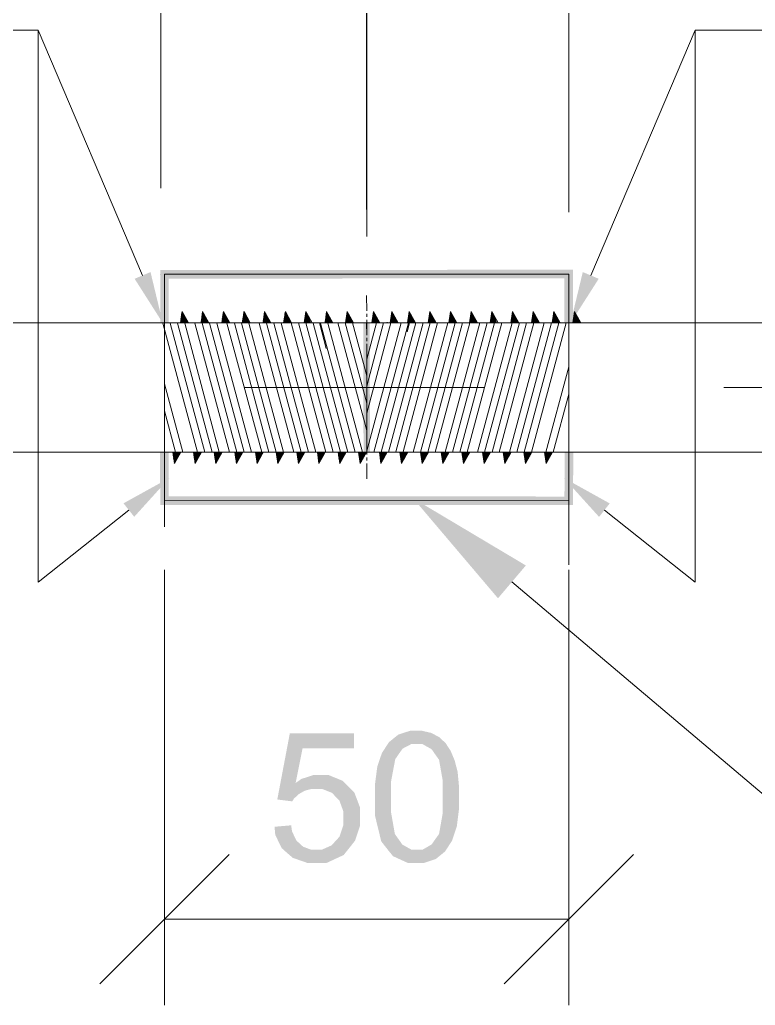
# Model space of a CAD drawing. Header units: millimetres. Extents: x 2 to 579, y 1 to 405.
# Drawn here: x 251 to 258.67, y 76.5 to 86.79 of the extents above; entities that cross this region are included whole.
import ezdxf

# ---------------------------------------------------------------- set-up
doc = ezdxf.new("R2010")
doc.units = ezdxf.units.MM
doc.linetypes.add('XKITLINE00', pattern=[0])
doc.layers.add('LinkedObject', color=7, linetype='Continuous', lineweight=0)

# ---------------------------------------------------------------- blocks, each defined once
blk = doc.blocks.new('*A4')
at = {"layer": 'LinkedObject'}
for color, points in [(6, [(252.194, 84.088), (252.36, 84.158), (252.488, 83.626)]), (4, [(256.77, 84.182), (252.551, 84.09), (252.461, 84.18)]), (4, [(252.461, 84.18), (252.551, 83.628), (252.461, 83.628)]), (4, [(252.551, 84.09), (252.551, 83.628), (252.461, 84.18)]), (4, [(256.68, 84.092), (252.551, 84.09), (256.77, 84.182)]), (4, [(256.77, 83.628), (256.68, 84.092), (256.77, 84.182)]), (6, [(256.871, 84.158), (257.037, 84.088), (256.743, 83.626)]), (4, [(256.68, 83.628), (256.68, 84.092), (256.77, 83.628)]), (4, [(254.58, 83.628), (254.65, 82.278), (254.583, 82.278)]), (4, [(254.647, 83.628), (254.65, 82.278), (254.58, 83.628)]), (4, [(252.46, 82.278), (252.551, 81.816), (252.461, 81.726)]), (4, [(252.55, 82.278), (252.551, 81.816), (252.46, 82.278)]), (4, [(256.68, 81.814), (256.681, 82.278), (256.77, 81.724)]), (4, [(256.77, 81.724), (256.681, 82.278), (256.771, 82.278)]), (6, [(252.19, 81.602), (252.078, 81.743), (252.557, 82.008)]), (6, [(257.152, 81.742), (257.041, 81.601), (256.673, 82.008)]), (4, [(252.551, 81.816), (256.68, 81.814), (252.461, 81.726)]), (4, [(252.461, 81.726), (256.68, 81.814), (256.77, 81.724)]), (1, [(256.277, 81.094), (255.986, 80.751), (255.101, 81.795)]), (7, [(255.067, 79.367), (255.082, 79.229), (254.945, 79.327)]), (7, [(255.141, 79.367), (255.082, 79.229), (255.067, 79.367)]), (7, [(255.082, 79.229), (255.141, 79.367), (255.139, 79.229)]), (7, [(255.141, 79.367), (255.197, 79.229), (255.139, 79.229)]), (7, [(255.29, 79.345), (255.141, 79.367), (255.195, 79.367)]), (7, [(255.331, 79.323), (255.141, 79.367), (255.29, 79.345)]), (7, [(255.294, 79.174), (255.141, 79.367), (255.331, 79.323)]), (7, [(255.197, 79.229), (255.141, 79.367), (255.294, 79.174)]), (7, [(253.947, 79.184), (253.683, 78.65), (253.814, 79.342)]), (7, [(254.484, 79.184), (253.814, 79.342), (254.484, 79.342)]), (7, [(253.947, 79.184), (253.814, 79.342), (254.484, 79.184)]), (7, [(254.991, 79.181), (254.848, 79.248), (254.897, 79.288)]), (7, [(254.945, 79.327), (255.082, 79.229), (254.897, 79.288)]), (7, [(254.897, 79.288), (255.082, 79.229), (254.991, 79.181)]), (7, [(255.331, 79.323), (255.332, 79.119), (255.294, 79.174)]), (7, [(255.372, 79.301), (255.332, 79.119), (255.331, 79.323)]), (7, [(255.44, 79.238), (255.332, 79.119), (255.372, 79.301)]), (7, [(253.874, 78.822), (253.683, 78.65), (253.947, 79.184)]), (7, [(254.848, 79.248), (254.956, 79.132), (254.775, 79.136)]), (7, [(254.956, 79.132), (254.848, 79.248), (254.991, 79.181)]), (7, [(255.466, 79.197), (255.332, 79.119), (255.44, 79.238)]), (7, [(255.466, 79.197), (255.371, 79.065), (255.332, 79.119)]), (7, [(255.493, 79.156), (255.371, 79.065), (255.466, 79.197)]), (7, [(255.535, 79.055), (255.371, 79.065), (255.493, 79.156)]), (7, [(254.914, 79.071), (254.701, 78.797), (254.75, 79.063)]), (7, [(254.871, 78.843), (254.701, 78.797), (254.914, 79.071)]), (7, [(254.75, 79.063), (254.701, 78.797), (254.726, 78.99)]), (7, [(254.775, 79.136), (254.956, 79.132), (254.75, 79.063)]), (7, [(254.75, 79.063), (254.956, 79.132), (254.914, 79.071)]), (7, [(255.55, 78.996), (255.41, 78.843), (255.371, 79.065)]), (7, [(255.55, 78.996), (255.371, 79.065), (255.535, 79.055)]), (7, [(255.565, 78.937), (255.41, 78.843), (255.55, 78.996)]), (7, [(254.062, 78.906), (253.874, 78.822), (253.934, 78.864)]), (7, [(254.044, 78.761), (253.874, 78.822), (254.062, 78.906)]), (7, [(254.044, 78.761), (254.062, 78.906), (254.084, 78.761)]), (7, [(254.084, 78.761), (254.062, 78.906), (254.149, 78.761)]), (7, [(254.128, 78.906), (254.149, 78.761), (254.062, 78.906)]), (7, [(254.365, 78.845), (254.128, 78.906), (254.216, 78.906)]), (7, [(254.253, 78.719), (254.128, 78.906), (254.365, 78.845)]), (7, [(254.149, 78.761), (254.128, 78.906), (254.253, 78.719)]), (7, [(255.58, 78.777), (255.41, 78.843), (255.565, 78.937)]), (7, [(253.683, 78.65), (253.874, 78.822), (253.971, 78.742)]), (7, [(253.939, 78.724), (253.683, 78.65), (253.971, 78.742)]), (7, [(253.971, 78.742), (253.874, 78.822), (254.044, 78.761)]), (7, [(254.253, 78.719), (254.365, 78.845), (254.293, 78.678)]), (7, [(254.293, 78.678), (254.365, 78.845), (254.332, 78.637)]), (7, [(254.426, 78.784), (254.332, 78.637), (254.365, 78.845)]), (7, [(254.332, 78.637), (254.426, 78.784), (254.372, 78.526)]), (7, [(254.372, 78.526), (254.426, 78.784), (254.547, 78.565)]), (7, [(254.547, 78.565), (254.426, 78.784), (254.487, 78.723)]), (7, [(254.701, 78.677), (254.871, 78.843), (254.871, 78.677)]), (7, [(254.701, 78.797), (254.871, 78.843), (254.701, 78.677)]), (7, [(255.58, 78.777), (255.41, 78.677), (255.41, 78.843)]), (7, [(255.58, 78.677), (255.41, 78.677), (255.58, 78.777)]), (7, [(253.907, 78.706), (253.683, 78.65), (253.939, 78.724)]), (7, [(253.857, 78.659), (253.683, 78.65), (253.907, 78.706)]), (7, [(253.683, 78.65), (253.857, 78.659), (253.839, 78.63)]), (7, [(254.871, 78.677), (254.701, 78.487), (254.701, 78.677)]), (7, [(254.871, 78.51), (254.701, 78.487), (254.871, 78.677)]), (7, [(255.58, 78.677), (255.41, 78.511), (255.41, 78.677)]), (7, [(255.58, 78.558), (255.41, 78.511), (255.58, 78.677)]), (7, [(254.372, 78.526), (254.547, 78.565), (254.372, 78.455)]), (7, [(254.372, 78.455), (254.547, 78.565), (254.372, 78.38)]), (7, [(254.547, 78.469), (254.372, 78.38), (254.547, 78.565)]), (7, [(255.371, 78.29), (255.58, 78.558), (255.531, 78.293)]), (7, [(255.41, 78.511), (255.58, 78.558), (255.371, 78.29)]), (7, [(255.531, 78.293), (255.58, 78.558), (255.556, 78.366)]), (7, [(254.331, 78.26), (254.547, 78.469), (254.441, 78.152)]), (7, [(254.372, 78.38), (254.547, 78.469), (254.331, 78.26)]), (7, [(254.441, 78.152), (254.547, 78.469), (254.494, 78.219)]), (7, [(254.494, 78.219), (254.547, 78.469), (254.547, 78.377)]), (7, [(254.871, 78.51), (254.834, 78.128), (254.701, 78.487)]), (7, [(254.701, 78.487), (254.834, 78.128), (254.768, 78.212)]), (7, [(254.91, 78.289), (254.834, 78.128), (254.871, 78.51)]), (7, [(253.837, 78.316), (253.654, 78.365), (253.828, 78.38)]), (7, [(253.654, 78.365), (253.786, 78.091), (253.662, 78.28)]), (7, [(253.837, 78.316), (253.786, 78.091), (253.654, 78.365)]), (7, [(253.662, 78.28), (253.786, 78.091), (253.728, 78.143)]), (7, [(253.882, 78.221), (253.786, 78.091), (253.837, 78.316)]), (7, [(254.331, 78.26), (254.441, 78.152), (254.29, 78.215)]), (7, [(254.834, 78.128), (254.91, 78.289), (254.949, 78.234)]), (7, [(254.988, 78.179), (254.834, 78.128), (254.949, 78.234)]), (7, [(255.332, 78.235), (255.434, 78.107), (255.293, 78.18)]), (7, [(255.531, 78.293), (255.332, 78.235), (255.371, 78.29)]), (7, [(255.507, 78.22), (255.332, 78.235), (255.531, 78.293)]), (7, [(255.434, 78.107), (255.332, 78.235), (255.507, 78.22)]), (7, [(253.786, 78.091), (253.882, 78.221), (253.845, 78.04)]), (7, [(253.917, 78.189), (253.845, 78.04), (253.882, 78.221)]), (7, [(253.952, 78.157), (253.845, 78.04), (253.917, 78.189)]), (7, [(253.952, 78.157), (254.087, 77.988), (253.845, 78.04)]), (7, [(254.037, 78.125), (254.087, 77.988), (253.952, 78.157)]), (7, [(254.087, 78.125), (254.087, 77.988), (254.037, 78.125)]), (7, [(254.087, 77.988), (254.441, 78.152), (254.199, 77.988)]), (7, [(254.147, 78.125), (254.441, 78.152), (254.087, 77.988)]), (7, [(254.147, 78.125), (254.087, 77.988), (254.087, 78.125)]), (7, [(254.248, 78.17), (254.441, 78.152), (254.147, 78.125)]), (7, [(254.199, 77.988), (254.441, 78.152), (254.376, 78.07)]), (7, [(254.29, 78.215), (254.441, 78.152), (254.248, 78.17)]), (7, [(254.988, 78.179), (255.141, 77.988), (254.834, 78.128)]), (7, [(254.834, 78.128), (255.141, 77.988), (254.89, 78.058)]), (7, [(255.084, 78.125), (255.141, 77.988), (254.988, 78.179)]), (7, [(255.141, 77.988), (255.084, 78.125), (255.141, 78.125)]), (7, [(255.141, 77.988), (255.198, 78.125), (255.215, 77.988)]), (7, [(255.198, 78.125), (255.141, 77.988), (255.141, 78.125)]), (7, [(255.386, 78.068), (255.198, 78.125), (255.293, 78.18)]), (7, [(255.337, 78.028), (255.198, 78.125), (255.386, 78.068)]), (7, [(255.215, 77.988), (255.198, 78.125), (255.337, 78.028)]), (7, [(255.293, 78.18), (255.434, 78.107), (255.386, 78.068)]), (7, [(253.845, 78.04), (254.087, 77.988), (253.995, 77.988)]), (7, [(254.89, 78.058), (255.141, 77.988), (255.043, 77.988)])]:
    blk.add_hatch(color=color, dxfattribs=at).paths.add_polyline_path(points, flags=17)
at = {"layer": 'LinkedObject', "color": 6, "linetype": 'XKITLINE00', "lineweight": 0}
for p, q in [((252.466, 85.035), (252.466, 93.715)), ((254.615, 84.812), (254.615, 93.715)), ((254.616, 84.528), (254.616, 93.715)), ((256.725, 84.782), (256.725, 93.715)), ((251.187, 86.686), (246.192, 86.686)), ((252.277, 84.123), (251.187, 86.686)), ((251.187, 80.921), (251.187, 86.686)), ((256.954, 84.123), (258.044, 86.686)), ((258.043, 80.921), (258.044, 86.686)), ((258.044, 86.686), (263.039, 86.686)), ((253.343, 82.953), (255.843, 82.953)), ((258.343, 82.953), (271.516, 82.953)), ((252.134, 81.672), (251.187, 80.921)), ((257.097, 81.672), (258.043, 80.921)), ((252.507, 81.048), (252.507, 76.501)), ((256.726, 81.05), (256.726, 76.501)), ((253.182, 78.076), (251.832, 76.726)), ((256.051, 76.726), (257.401, 78.076)), ((252.507, 77.401), (256.726, 77.401))]:
    blk.add_line(p, q, dxfattribs=at)
at = {"layer": 'LinkedObject', "color": 7, "linetype": 'XKITLINE00', "lineweight": 0}
for p, q in [((252.466, 84.135), (252.466, 84.135)), ((254.615, 83.912), (254.615, 83.912)), ((256.725, 83.882), (256.725, 83.882)), ((240.05, 83.628), (269.184, 83.628)), ((254.616, 83.628), (254.616, 83.628)), ((269.184, 82.278), (240.05, 82.278)), ((252.507, 81.948), (252.507, 81.948)), ((256.726, 81.95), (256.726, 81.95)), ((256.726, 77.401), (256.726, 77.401))]:
    blk.add_line(p, q, dxfattribs=at)
at = {"layer": 'LinkedObject', "color": 4, "linetype": 'XKITLINE00', "lineweight": 0}
for p, q in [((252.506, 84.135), (256.725, 84.137)), ((252.506, 83.628), (252.506, 84.135)), ((256.726, 83.628), (256.725, 84.137)), ((256.725, 84.137), (256.725, 81.1)), ((252.506, 83.988), (252.506, 81.499)), ((254.616, 83.25), (254.616, 82.278)), ((252.506, 82.278), (252.506, 81.771)), ((256.726, 82.279), (256.725, 81.769)), ((252.506, 81.771), (256.725, 81.769))]:
    blk.add_line(p, q, dxfattribs=at)
at = {"layer": 'LinkedObject', "color": 9, "linetype": 'XKITLINE00', "lineweight": 0}
for p, q in [((254.616, 83.752), (254.615, 83.912)), ((254.616, 83.69), (254.616, 83.721)), ((254.616, 83.5), (254.615, 83.628)), ((254.616, 83.502), (254.616, 83.659)), ((254.616, 83.44), (254.616, 83.471)), ((254.616, 83.438), (254.616, 83.469)), ((254.616, 83.252), (254.616, 83.409)), ((254.616, 83.25), (254.616, 83.406)), ((254.616, 83.19), (254.616, 83.221)), ((254.616, 83.188), (254.616, 83.219)), ((254.616, 83.002), (254.616, 83.159)), ((254.616, 83), (254.616, 83.156)), ((254.616, 82.94), (254.616, 82.971)), ((254.616, 82.938), (254.616, 82.969)), ((254.616, 82.752), (254.616, 82.909)), ((254.616, 82.75), (254.616, 82.906)), ((254.616, 82.69), (254.616, 82.721)), ((254.616, 82.688), (254.616, 82.719)), ((254.616, 82.502), (254.616, 82.659)), ((254.616, 82.5), (254.616, 82.656)), ((254.616, 82.44), (254.616, 82.471)), ((254.616, 82.438), (254.616, 82.469)), ((254.616, 82.252), (254.616, 82.409)), ((254.616, 82.278), (254.616, 82.406)), ((254.616, 82.19), (254.616, 82.221)), ((254.616, 81.999), (254.616, 82.159))]:
    blk.add_line(p, q, dxfattribs=at)
at = {"layer": 'LinkedObject', "color": 1, "linetype": 'XKITLINE00', "lineweight": 0}
for p, q in [((252.689, 83.746), (252.672, 83.628)), ((252.681, 83.693), (252.699, 83.628)), ((252.682, 83.701), (252.702, 83.628)), ((252.684, 83.715), (252.708, 83.628)), ((252.685, 83.722), (252.711, 83.628)), ((252.688, 83.737), (252.717, 83.628)), ((252.755, 83.628), (252.689, 83.746)), ((252.689, 83.744), (252.72, 83.628)), ((252.699, 83.728), (252.726, 83.628)), ((252.705, 83.717), (252.729, 83.628)), ((252.716, 83.697), (252.735, 83.628)), ((252.722, 83.686), (252.738, 83.628)), ((252.904, 83.746), (252.887, 83.628)), ((252.897, 83.694), (252.914, 83.628)), ((252.898, 83.701), (252.917, 83.628)), ((252.9, 83.715), (252.923, 83.628)), ((252.901, 83.723), (252.926, 83.628)), ((252.903, 83.737), (252.932, 83.628)), ((252.97, 83.628), (252.904, 83.746)), ((252.904, 83.744), (252.935, 83.628)), ((252.915, 83.727), (252.941, 83.628)), ((252.921, 83.717), (252.944, 83.628)), ((252.932, 83.696), (252.95, 83.628)), ((252.938, 83.686), (252.953, 83.628)), ((253.12, 83.746), (253.103, 83.628)), ((253.112, 83.694), (253.13, 83.628)), ((253.113, 83.701), (253.133, 83.628)), ((253.116, 83.716), (253.139, 83.628)), ((253.117, 83.723), (253.142, 83.628)), ((253.119, 83.737), (253.148, 83.628)), ((253.186, 83.628), (253.12, 83.746)), ((253.12, 83.745), (253.151, 83.628)), ((253.131, 83.727), (253.157, 83.628)), ((253.136, 83.717), (253.16, 83.628)), ((253.148, 83.696), (253.166, 83.628)), ((253.154, 83.685), (253.169, 83.628)), ((253.336, 83.746), (253.318, 83.628)), ((253.328, 83.694), (253.346, 83.628)), ((253.329, 83.702), (253.349, 83.628)), ((253.331, 83.716), (253.355, 83.628)), ((253.332, 83.723), (253.358, 83.628)), ((253.334, 83.738), (253.364, 83.628)), ((253.335, 83.745), (253.367, 83.628)), ((253.401, 83.628), (253.336, 83.746)), ((253.346, 83.726), (253.373, 83.628)), ((253.352, 83.716), (253.376, 83.628)), ((253.364, 83.695), (253.382, 83.628)), ((253.369, 83.685), (253.385, 83.628)), ((253.551, 83.746), (253.534, 83.628)), ((253.544, 83.695), (253.561, 83.628)), ((253.545, 83.702), (253.564, 83.628)), ((253.547, 83.716), (253.57, 83.628)), ((253.548, 83.724), (253.573, 83.628)), ((253.55, 83.738), (253.579, 83.628)), ((253.617, 83.628), (253.551, 83.746)), ((253.551, 83.745), (253.582, 83.628)), ((253.562, 83.726), (253.588, 83.628)), ((253.568, 83.716), (253.591, 83.628)), ((253.579, 83.695), (253.597, 83.628)), ((253.585, 83.685), (253.6, 83.628)), ((253.767, 83.746), (253.749, 83.628)), ((253.759, 83.695), (253.777, 83.628)), ((253.76, 83.702), (253.78, 83.628)), ((253.762, 83.717), (253.786, 83.628)), ((253.763, 83.724), (253.789, 83.628)), ((253.766, 83.738), (253.795, 83.628)), ((253.767, 83.746), (253.798, 83.628)), ((253.832, 83.628), (253.767, 83.746)), ((253.778, 83.726), (253.804, 83.628)), ((253.784, 83.715), (253.807, 83.628)), ((253.795, 83.695), (253.813, 83.628)), ((253.801, 83.684), (253.816, 83.628)), ((253.982, 83.746), (253.965, 83.628)), ((253.975, 83.695), (253.993, 83.628)), ((253.976, 83.702), (253.996, 83.628)), ((253.978, 83.717), (254.002, 83.628)), ((253.979, 83.724), (254.005, 83.628)), ((253.981, 83.739), (254.011, 83.628)), ((253.982, 83.746), (254.014, 83.628)), ((254.048, 83.628), (253.982, 83.746)), ((253.994, 83.725), (254.02, 83.628)), ((253.999, 83.715), (254.023, 83.628)), ((254.011, 83.694), (254.029, 83.628)), ((254.198, 83.746), (254.181, 83.628)), ((254.19, 83.693), (254.207, 83.628)), ((254.191, 83.7), (254.21, 83.628)), ((254.193, 83.714), (254.216, 83.628)), ((254.194, 83.722), (254.219, 83.628)), ((254.196, 83.736), (254.225, 83.628)), ((254.197, 83.743), (254.228, 83.628)), ((254.264, 83.628), (254.198, 83.746)), ((254.207, 83.729), (254.234, 83.628)), ((254.213, 83.718), (254.237, 83.628)), ((254.225, 83.698), (254.243, 83.628)), ((254.23, 83.687), (254.246, 83.628)), ((254.413, 83.746), (254.396, 83.628)), ((254.406, 83.693), (254.423, 83.628)), ((254.407, 83.7), (254.426, 83.628)), ((254.409, 83.715), (254.432, 83.628)), ((254.41, 83.722), (254.435, 83.628)), ((254.412, 83.736), (254.441, 83.628)), ((254.479, 83.628), (254.413, 83.746)), ((254.413, 83.744), (254.444, 83.628)), ((254.423, 83.728), (254.45, 83.628)), ((254.429, 83.718), (254.453, 83.628)), ((254.44, 83.697), (254.459, 83.628)), ((254.446, 83.687), (254.462, 83.628)), ((254.688, 83.746), (254.67, 83.628)), ((254.68, 83.693), (254.698, 83.628)), ((254.681, 83.701), (254.701, 83.628)), ((254.683, 83.715), (254.707, 83.628)), ((254.684, 83.722), (254.71, 83.628)), ((254.686, 83.737), (254.716, 83.628)), ((254.687, 83.744), (254.719, 83.628)), ((254.753, 83.628), (254.688, 83.746)), ((254.698, 83.728), (254.725, 83.628)), ((254.704, 83.717), (254.728, 83.628)), ((254.715, 83.697), (254.734, 83.628)), ((254.721, 83.686), (254.737, 83.628)), ((254.879, 83.746), (254.862, 83.628)), ((254.871, 83.694), (254.889, 83.628)), ((254.872, 83.701), (254.892, 83.628)), ((254.874, 83.715), (254.898, 83.628)), ((254.875, 83.723), (254.901, 83.628)), ((254.878, 83.737), (254.907, 83.628)), ((254.945, 83.628), (254.879, 83.746)), ((254.879, 83.744), (254.91, 83.628)), ((254.889, 83.727), (254.916, 83.628)), ((254.895, 83.717), (254.919, 83.628)), ((254.906, 83.696), (254.925, 83.628)), ((254.912, 83.686), (254.928, 83.628)), ((255.06, 83.746), (255.043, 83.628)), ((255.052, 83.694), (255.07, 83.628)), ((255.053, 83.701), (255.073, 83.628)), ((255.056, 83.716), (255.079, 83.628)), ((255.057, 83.723), (255.082, 83.628)), ((255.059, 83.737), (255.088, 83.628)), ((255.126, 83.628), (255.06, 83.746)), ((255.06, 83.745), (255.091, 83.628)), ((255.07, 83.727), (255.097, 83.628)), ((255.076, 83.717), (255.1, 83.628)), ((255.088, 83.696), (255.106, 83.628)), ((255.094, 83.685), (255.109, 83.628)), ((255.275, 83.746), (255.258, 83.628)), ((255.268, 83.694), (255.286, 83.628)), ((255.269, 83.702), (255.289, 83.628)), ((255.271, 83.716), (255.295, 83.628)), ((255.272, 83.723), (255.298, 83.628)), ((255.274, 83.738), (255.304, 83.628)), ((255.341, 83.628), (255.275, 83.746)), ((255.275, 83.745), (255.307, 83.628)), ((255.286, 83.726), (255.313, 83.628)), ((255.292, 83.716), (255.316, 83.628)), ((255.304, 83.695), (255.322, 83.628)), ((255.309, 83.685), (255.325, 83.628)), ((255.491, 83.746), (255.474, 83.628)), ((255.484, 83.695), (255.501, 83.628)), ((255.485, 83.702), (255.504, 83.628)), ((255.487, 83.716), (255.51, 83.628)), ((255.488, 83.724), (255.513, 83.628)), ((255.49, 83.738), (255.519, 83.628)), ((255.557, 83.628), (255.491, 83.746)), ((255.491, 83.745), (255.522, 83.628)), ((255.502, 83.726), (255.528, 83.628)), ((255.508, 83.716), (255.531, 83.628)), ((255.519, 83.695), (255.537, 83.628)), ((255.525, 83.685), (255.54, 83.628)), ((255.707, 83.746), (255.689, 83.628)), ((255.699, 83.695), (255.717, 83.628)), ((255.7, 83.702), (255.72, 83.628)), ((255.702, 83.717), (255.726, 83.628)), ((255.703, 83.724), (255.729, 83.628)), ((255.705, 83.738), (255.735, 83.628)), ((255.707, 83.746), (255.738, 83.628)), ((255.772, 83.628), (255.707, 83.746)), ((255.718, 83.726), (255.744, 83.628)), ((255.724, 83.715), (255.747, 83.628)), ((255.735, 83.694), (255.753, 83.628)), ((255.741, 83.684), (255.756, 83.628)), ((255.922, 83.746), (255.905, 83.628)), ((255.915, 83.695), (255.933, 83.628)), ((255.916, 83.702), (255.936, 83.628)), ((255.918, 83.717), (255.942, 83.628)), ((255.919, 83.724), (255.945, 83.628)), ((255.921, 83.739), (255.951, 83.628)), ((255.922, 83.746), (255.954, 83.628)), ((255.988, 83.628), (255.922, 83.746)), ((255.934, 83.725), (255.96, 83.628)), ((255.939, 83.715), (255.963, 83.628)), ((255.951, 83.694), (255.969, 83.628)), ((256.138, 83.746), (256.12, 83.628)), ((256.13, 83.693), (256.147, 83.628)), ((256.131, 83.7), (256.15, 83.628)), ((256.133, 83.714), (256.156, 83.628)), ((256.134, 83.722), (256.159, 83.628)), ((256.136, 83.736), (256.165, 83.628)), ((256.137, 83.743), (256.168, 83.628)), ((256.203, 83.628), (256.138, 83.746)), ((256.147, 83.729), (256.174, 83.628)), ((256.153, 83.718), (256.177, 83.628)), ((256.165, 83.698), (256.183, 83.628)), ((256.17, 83.687), (256.186, 83.628)), ((256.353, 83.746), (256.336, 83.628)), ((256.346, 83.693), (256.363, 83.628)), ((256.347, 83.7), (256.366, 83.628)), ((256.349, 83.715), (256.372, 83.628)), ((256.35, 83.722), (256.375, 83.628)), ((256.352, 83.737), (256.381, 83.628)), ((256.419, 83.628), (256.353, 83.746)), ((256.353, 83.744), (256.384, 83.628)), ((256.363, 83.728), (256.39, 83.628)), ((256.369, 83.718), (256.393, 83.628)), ((256.38, 83.697), (256.399, 83.628)), ((256.386, 83.687), (256.402, 83.628)), ((256.569, 83.746), (256.552, 83.628)), ((256.561, 83.693), (256.579, 83.628)), ((256.562, 83.701), (256.582, 83.628)), ((256.564, 83.715), (256.588, 83.628)), ((256.565, 83.722), (256.591, 83.628)), ((256.567, 83.737), (256.597, 83.628)), ((256.568, 83.744), (256.6, 83.628)), ((256.635, 83.628), (256.569, 83.746)), ((256.579, 83.728), (256.606, 83.628)), ((256.585, 83.717), (256.609, 83.628)), ((256.596, 83.697), (256.615, 83.628)), ((256.602, 83.686), (256.618, 83.628)), ((256.784, 83.746), (256.767, 83.628)), ((256.777, 83.694), (256.794, 83.628)), ((256.778, 83.701), (256.797, 83.628)), ((256.78, 83.715), (256.803, 83.628)), ((256.781, 83.723), (256.806, 83.628)), ((256.783, 83.737), (256.812, 83.628)), ((256.85, 83.628), (256.784, 83.746)), ((256.784, 83.744), (256.815, 83.628)), ((256.795, 83.727), (256.821, 83.628)), ((256.8, 83.717), (256.824, 83.628)), ((256.812, 83.696), (256.83, 83.628)), ((256.818, 83.686), (256.833, 83.628)), ((252.488, 83.626), (252.85, 82.277)), ((252.564, 83.626), (252.926, 82.277)), ((252.641, 83.626), (253.002, 82.277)), ((252.672, 83.628), (252.672, 83.628)), ((252.673, 83.635), (252.675, 83.628)), ((252.675, 83.65), (252.681, 83.628)), ((252.676, 83.657), (252.684, 83.628)), ((252.678, 83.672), (252.69, 83.628)), ((252.679, 83.679), (252.693, 83.628)), ((252.717, 83.626), (253.078, 82.276)), ((252.734, 83.666), (252.744, 83.628)), ((252.739, 83.655), (252.747, 83.628)), ((252.751, 83.635), (252.753, 83.628)), ((252.823, 83.626), (253.185, 82.277)), ((252.887, 83.629), (252.887, 83.628)), ((252.888, 83.636), (252.89, 83.628)), ((252.89, 83.65), (252.896, 83.628)), ((252.892, 83.657), (252.899, 83.628)), ((252.894, 83.672), (252.905, 83.628)), ((252.895, 83.679), (252.908, 83.628)), ((252.899, 83.626), (253.261, 82.277)), ((252.949, 83.665), (252.959, 83.628)), ((252.955, 83.655), (252.962, 83.628)), ((252.967, 83.634), (252.968, 83.628)), ((252.976, 83.626), (253.337, 82.276)), ((253.052, 83.626), (253.413, 82.276)), ((253.103, 83.629), (253.103, 83.628)), ((253.104, 83.636), (253.106, 83.628)), ((253.106, 83.651), (253.112, 83.628)), ((253.107, 83.658), (253.115, 83.628)), ((253.109, 83.672), (253.121, 83.628)), ((253.11, 83.68), (253.124, 83.628)), ((253.158, 83.626), (253.52, 82.277)), ((253.165, 83.665), (253.175, 83.628)), ((253.171, 83.654), (253.178, 83.628)), ((253.182, 83.634), (253.184, 83.628)), ((253.235, 83.626), (253.596, 82.276)), ((253.311, 83.626), (253.672, 82.276)), ((253.318, 83.629), (253.319, 83.628)), ((253.32, 83.636), (253.322, 83.628)), ((253.322, 83.651), (253.328, 83.628)), ((253.323, 83.658), (253.331, 83.628)), ((253.325, 83.673), (253.337, 83.628)), ((253.326, 83.68), (253.34, 83.628)), ((253.381, 83.664), (253.391, 83.628)), ((253.387, 83.654), (253.394, 83.628)), ((253.387, 83.625), (253.748, 82.276)), ((253.398, 83.633), (253.4, 83.628)), ((253.493, 83.626), (253.855, 82.276)), ((253.534, 83.629), (253.535, 83.628)), ((253.535, 83.637), (253.538, 83.628)), ((253.537, 83.651), (253.544, 83.628)), ((253.538, 83.658), (253.546, 83.628)), ((253.54, 83.673), (253.552, 83.628)), ((253.541, 83.68), (253.555, 83.628)), ((253.57, 83.626), (253.931, 82.276)), ((253.597, 83.664), (253.606, 83.628)), ((253.603, 83.654), (253.609, 83.628)), ((253.614, 83.633), (253.615, 83.628)), ((253.646, 83.625), (254.007, 82.276)), ((253.722, 83.625), (254.084, 82.276)), ((253.75, 83.63), (253.75, 83.628)), ((253.751, 83.637), (253.753, 83.628)), ((253.753, 83.651), (253.759, 83.628)), ((253.754, 83.659), (253.762, 83.628)), ((253.756, 83.673), (253.768, 83.628)), ((253.757, 83.68), (253.771, 83.628)), ((253.813, 83.663), (253.822, 83.628)), ((253.818, 83.653), (253.825, 83.628)), ((253.828, 83.627), (254.19, 82.277)), ((253.83, 83.632), (253.831, 83.628)), ((253.904, 83.627), (254.266, 82.277)), ((253.965, 83.63), (253.966, 83.628)), ((253.966, 83.637), (253.969, 83.628)), ((253.968, 83.652), (253.975, 83.628)), ((253.969, 83.659), (253.978, 83.628)), ((253.972, 83.673), (253.984, 83.628)), ((253.973, 83.681), (253.987, 83.628)), ((253.981, 83.627), (254.342, 82.277)), ((254.057, 83.626), (254.418, 82.277)), ((254.122, 83.628), (254.194, 83.36)), ((254.133, 83.626), (254.494, 82.277)), ((254.182, 83.635), (254.183, 83.628)), ((254.184, 83.649), (254.189, 83.628)), ((254.185, 83.657), (254.192, 83.628)), ((254.187, 83.671), (254.198, 83.628)), ((254.188, 83.678), (254.201, 83.628)), ((254.209, 83.626), (254.571, 82.276)), ((254.242, 83.666), (254.252, 83.628)), ((254.248, 83.656), (254.255, 83.628)), ((254.259, 83.635), (254.261, 83.628)), ((254.315, 83.628), (254.616, 82.505)), ((254.391, 83.627), (254.616, 82.79)), ((254.396, 83.628), (254.396, 83.628)), ((254.397, 83.635), (254.399, 83.628)), ((254.399, 83.65), (254.405, 83.628)), ((254.4, 83.657), (254.408, 83.628)), ((254.402, 83.671), (254.414, 83.628)), ((254.403, 83.679), (254.417, 83.628)), ((254.458, 83.666), (254.468, 83.628)), ((254.464, 83.656), (254.471, 83.628)), ((254.468, 83.627), (254.616, 83.074)), ((254.475, 83.635), (254.477, 83.628)), ((254.612, 83.628), (254.612, 83.628)), ((254.976, 83.627), (254.614, 82.278)), ((254.615, 83.628), (254.615, 83.628)), ((254.869, 83.629), (254.616, 82.683)), ((254.793, 83.629), (254.616, 82.966)), ((254.717, 83.629), (254.616, 83.25)), ((254.673, 83.65), (254.679, 83.628)), ((254.675, 83.657), (254.683, 83.628)), ((254.677, 83.672), (254.689, 83.628)), ((254.678, 83.679), (254.692, 83.628)), ((254.679, 83.655), (254.687, 83.628)), ((255.052, 83.628), (254.69, 82.278)), ((254.691, 83.635), (254.693, 83.628)), ((254.732, 83.666), (254.743, 83.628)), ((255.128, 83.628), (254.766, 82.278)), ((254.827, 83.628), (254.827, 83.628)), ((254.828, 83.636), (254.83, 83.628)), ((255.204, 83.628), (254.843, 82.278)), ((254.865, 83.65), (254.871, 83.628)), ((254.866, 83.657), (254.874, 83.628)), ((254.868, 83.672), (254.88, 83.628)), ((254.869, 83.679), (254.883, 83.628)), ((254.907, 83.634), (254.908, 83.628)), ((255.28, 83.628), (254.919, 82.279)), ((254.924, 83.665), (254.934, 83.628)), ((254.93, 83.655), (254.937, 83.628)), ((255.356, 83.628), (254.995, 82.279)), ((255.063, 83.628), (255.038, 83.533)), ((255.043, 83.629), (255.043, 83.628)), ((255.044, 83.636), (255.046, 83.628)), ((255.046, 83.651), (255.052, 83.628)), ((255.047, 83.658), (255.055, 83.628)), ((255.049, 83.672), (255.061, 83.628)), ((255.05, 83.679), (255.064, 83.628)), ((255.463, 83.627), (255.101, 82.277)), ((255.105, 83.665), (255.115, 83.628)), ((255.111, 83.654), (255.118, 83.628)), ((255.122, 83.634), (255.124, 83.628)), ((255.539, 83.627), (255.177, 82.277)), ((255.615, 83.627), (255.253, 82.278)), ((255.258, 83.629), (255.259, 83.628)), ((255.259, 83.636), (255.262, 83.628)), ((255.262, 83.651), (255.268, 83.628)), ((255.263, 83.658), (255.271, 83.628)), ((255.265, 83.673), (255.277, 83.628)), ((255.266, 83.68), (255.28, 83.628)), ((255.321, 83.664), (255.331, 83.628)), ((255.327, 83.654), (255.334, 83.628)), ((255.691, 83.627), (255.33, 82.278)), ((255.338, 83.633), (255.34, 83.628)), ((255.798, 83.627), (255.436, 82.277)), ((255.474, 83.629), (255.474, 83.628)), ((255.475, 83.637), (255.477, 83.628)), ((255.477, 83.651), (255.483, 83.628)), ((255.478, 83.658), (255.486, 83.628)), ((255.48, 83.673), (255.492, 83.628)), ((255.481, 83.68), (255.495, 83.628)), ((255.874, 83.627), (255.512, 82.278)), ((255.537, 83.664), (255.546, 83.628)), ((255.542, 83.653), (255.549, 83.628)), ((255.554, 83.633), (255.555, 83.628)), ((255.95, 83.627), (255.589, 82.278)), ((256.026, 83.628), (255.665, 82.278)), ((255.69, 83.63), (255.69, 83.628)), ((255.691, 83.637), (255.693, 83.628)), ((255.693, 83.651), (255.699, 83.628)), ((255.694, 83.659), (255.702, 83.628)), ((255.696, 83.673), (255.708, 83.628)), ((255.697, 83.68), (255.711, 83.628)), ((255.752, 83.663), (255.762, 83.628)), ((255.758, 83.653), (255.765, 83.628)), ((255.77, 83.632), (255.771, 83.628)), ((256.133, 83.627), (255.771, 82.278)), ((255.905, 83.63), (255.906, 83.628)), ((255.906, 83.637), (255.909, 83.628)), ((255.908, 83.652), (255.915, 83.628)), ((255.909, 83.659), (255.918, 83.628)), ((255.912, 83.673), (255.924, 83.628)), ((255.913, 83.681), (255.927, 83.628)), ((256.285, 83.628), (255.924, 82.278)), ((256.361, 83.628), (256, 82.278)), ((256.468, 83.627), (256.106, 82.278)), ((256.121, 83.635), (256.123, 83.628)), ((256.124, 83.649), (256.129, 83.628)), ((256.125, 83.657), (256.132, 83.628)), ((256.127, 83.671), (256.138, 83.628)), ((256.128, 83.678), (256.141, 83.628)), ((256.182, 83.666), (256.192, 83.628)), ((256.544, 83.628), (256.183, 82.278)), ((256.188, 83.656), (256.195, 83.628)), ((256.199, 83.635), (256.201, 83.628)), ((256.62, 83.628), (256.259, 82.278)), ((256.696, 83.628), (256.335, 82.278)), ((256.336, 83.628), (256.336, 83.628)), ((256.337, 83.635), (256.339, 83.628)), ((256.339, 83.65), (256.345, 83.628)), ((256.34, 83.657), (256.348, 83.628)), ((256.342, 83.671), (256.354, 83.628)), ((256.343, 83.679), (256.357, 83.628)), ((256.398, 83.666), (256.408, 83.628)), ((256.403, 83.656), (256.411, 83.628)), ((256.415, 83.635), (256.417, 83.628)), ((256.552, 83.628), (256.552, 83.628)), ((256.553, 83.635), (256.555, 83.628)), ((256.555, 83.65), (256.561, 83.628)), ((256.556, 83.657), (256.564, 83.628)), ((256.558, 83.672), (256.57, 83.628)), ((256.559, 83.679), (256.573, 83.628)), ((256.613, 83.666), (256.624, 83.628)), ((256.619, 83.655), (256.627, 83.628)), ((256.631, 83.635), (256.633, 83.628)), ((256.767, 83.629), (256.767, 83.628)), ((256.768, 83.636), (256.77, 83.628)), ((256.77, 83.65), (256.776, 83.628)), ((256.771, 83.657), (256.779, 83.628)), ((256.774, 83.672), (256.785, 83.628)), ((256.775, 83.679), (256.788, 83.628)), ((256.829, 83.665), (256.839, 83.628)), ((256.835, 83.655), (256.842, 83.628)), ((256.847, 83.634), (256.848, 83.628)), ((256.725, 83.168), (256.487, 82.278)), ((252.506, 82.992), (252.698, 82.277)), ((256.725, 82.884), (256.563, 82.278)), ((252.506, 82.708), (252.622, 82.277)), ((252.609, 82.16), (252.592, 82.278)), ((252.594, 82.278), (252.62, 82.179)), ((252.597, 82.278), (252.622, 82.183)), ((252.603, 82.278), (252.626, 82.19)), ((252.606, 82.278), (252.628, 82.194)), ((252.675, 82.278), (252.609, 82.16)), ((252.612, 82.278), (252.632, 82.201)), ((252.615, 82.278), (252.634, 82.205)), ((252.621, 82.278), (252.638, 82.212)), ((252.624, 82.278), (252.64, 82.216)), ((252.63, 82.278), (252.644, 82.223)), ((252.633, 82.278), (252.646, 82.227)), ((252.639, 82.278), (252.65, 82.234)), ((252.642, 82.278), (252.652, 82.237)), ((252.648, 82.278), (252.657, 82.245)), ((252.651, 82.278), (252.659, 82.248)), ((252.657, 82.278), (252.663, 82.256)), ((252.66, 82.278), (252.665, 82.259)), ((252.666, 82.278), (252.669, 82.266)), ((252.669, 82.278), (252.671, 82.27)), ((252.675, 82.278), (252.675, 82.277)), ((252.825, 82.16), (252.808, 82.278)), ((252.809, 82.278), (252.836, 82.18)), ((252.812, 82.278), (252.838, 82.183)), ((252.818, 82.278), (252.842, 82.19)), ((252.821, 82.278), (252.844, 82.194)), ((252.891, 82.278), (252.825, 82.16)), ((252.827, 82.278), (252.848, 82.201)), ((252.83, 82.278), (252.85, 82.205)), ((252.836, 82.278), (252.854, 82.212)), ((252.839, 82.278), (252.856, 82.216)), ((252.845, 82.278), (252.86, 82.223)), ((252.848, 82.278), (252.862, 82.227)), ((252.854, 82.278), (252.866, 82.234)), ((252.857, 82.278), (252.868, 82.238)), ((252.863, 82.278), (252.872, 82.245)), ((252.866, 82.278), (252.874, 82.248)), ((252.872, 82.278), (252.878, 82.256)), ((252.875, 82.278), (252.88, 82.259)), ((252.881, 82.278), (252.884, 82.267)), ((252.884, 82.278), (252.886, 82.27)), ((252.89, 82.278), (252.89, 82.278)), ((253.041, 82.16), (253.023, 82.278)), ((253.025, 82.278), (253.051, 82.18)), ((253.028, 82.278), (253.053, 82.183)), ((253.028, 82.243), (253.047, 82.172)), ((253.034, 82.278), (253.057, 82.191)), ((253.037, 82.278), (253.059, 82.194)), ((253.106, 82.278), (253.041, 82.16)), ((253.043, 82.278), (253.064, 82.201)), ((253.046, 82.278), (253.066, 82.205)), ((253.052, 82.278), (253.07, 82.212)), ((253.055, 82.278), (253.072, 82.216)), ((253.061, 82.278), (253.076, 82.223)), ((253.064, 82.278), (253.078, 82.227)), ((253.07, 82.278), (253.082, 82.234)), ((253.073, 82.278), (253.084, 82.238)), ((253.079, 82.278), (253.088, 82.245)), ((253.082, 82.278), (253.09, 82.249)), ((253.088, 82.278), (253.094, 82.256)), ((253.091, 82.278), (253.096, 82.26)), ((253.097, 82.278), (253.1, 82.267)), ((253.1, 82.278), (253.102, 82.27)), ((253.106, 82.278), (253.106, 82.278)), ((253.256, 82.16), (253.239, 82.278)), ((253.241, 82.278), (253.267, 82.18)), ((253.244, 82.278), (253.269, 82.183)), ((253.244, 82.244), (253.263, 82.173)), ((253.25, 82.278), (253.273, 82.191)), ((253.253, 82.278), (253.275, 82.194)), ((253.322, 82.278), (253.256, 82.16)), ((253.259, 82.278), (253.279, 82.202)), ((253.262, 82.278), (253.281, 82.205)), ((253.268, 82.278), (253.285, 82.213)), ((253.271, 82.278), (253.287, 82.216)), ((253.277, 82.278), (253.291, 82.223)), ((253.28, 82.278), (253.293, 82.227)), ((253.286, 82.278), (253.297, 82.234)), ((253.289, 82.278), (253.299, 82.238)), ((253.295, 82.278), (253.303, 82.245)), ((253.298, 82.278), (253.305, 82.249)), ((253.304, 82.278), (253.31, 82.256)), ((253.307, 82.278), (253.312, 82.26)), ((253.313, 82.278), (253.316, 82.267)), ((253.316, 82.278), (253.318, 82.271)), ((253.322, 82.278), (253.322, 82.278)), ((253.472, 82.16), (253.454, 82.278)), ((253.456, 82.278), (253.483, 82.18)), ((253.459, 82.278), (253.485, 82.184)), ((253.459, 82.245), (253.479, 82.173)), ((253.465, 82.278), (253.489, 82.191)), ((253.468, 82.278), (253.491, 82.195)), ((253.537, 82.278), (253.472, 82.16)), ((253.474, 82.278), (253.495, 82.202)), ((253.477, 82.278), (253.497, 82.205)), ((253.483, 82.278), (253.501, 82.213)), ((253.486, 82.278), (253.503, 82.216)), ((253.492, 82.278), (253.507, 82.224)), ((253.495, 82.278), (253.509, 82.227)), ((253.501, 82.278), (253.513, 82.234)), ((253.504, 82.278), (253.515, 82.238)), ((253.51, 82.278), (253.519, 82.245)), ((253.513, 82.278), (253.521, 82.249)), ((253.519, 82.278), (253.525, 82.256)), ((253.522, 82.278), (253.527, 82.26)), ((253.528, 82.278), (253.531, 82.267)), ((253.531, 82.278), (253.533, 82.271)), ((253.537, 82.278), (253.537, 82.278)), ((253.687, 82.16), (253.67, 82.278)), ((253.672, 82.278), (253.698, 82.18)), ((253.675, 82.278), (253.7, 82.184)), ((253.675, 82.246), (253.694, 82.173)), ((253.681, 82.278), (253.704, 82.191)), ((253.684, 82.278), (253.706, 82.195)), ((253.753, 82.278), (253.687, 82.16)), ((253.69, 82.278), (253.71, 82.202)), ((253.693, 82.278), (253.712, 82.206)), ((253.699, 82.278), (253.717, 82.213)), ((253.702, 82.278), (253.719, 82.216)), ((253.708, 82.278), (253.723, 82.224)), ((253.711, 82.278), (253.725, 82.227)), ((253.717, 82.278), (253.729, 82.235)), ((253.72, 82.278), (253.731, 82.238)), ((253.726, 82.278), (253.735, 82.245)), ((253.729, 82.278), (253.737, 82.249)), ((253.735, 82.278), (253.741, 82.256)), ((253.738, 82.278), (253.743, 82.26)), ((253.744, 82.278), (253.747, 82.267)), ((253.747, 82.278), (253.749, 82.271)), ((253.753, 82.278), (253.753, 82.278)), ((253.903, 82.16), (253.886, 82.278)), ((253.888, 82.278), (253.914, 82.18)), ((253.89, 82.247), (253.91, 82.173)), ((253.891, 82.278), (253.916, 82.184)), ((253.897, 82.278), (253.92, 82.191)), ((253.9, 82.278), (253.922, 82.195)), ((253.969, 82.278), (253.903, 82.16)), ((253.906, 82.278), (253.926, 82.202)), ((253.909, 82.278), (253.928, 82.206)), ((253.915, 82.278), (253.932, 82.213)), ((253.918, 82.278), (253.934, 82.217)), ((253.924, 82.278), (253.938, 82.224)), ((253.927, 82.278), (253.94, 82.227)), ((253.933, 82.278), (253.944, 82.235)), ((253.936, 82.278), (253.946, 82.238)), ((253.942, 82.278), (253.95, 82.246)), ((253.945, 82.278), (253.952, 82.249)), ((253.951, 82.278), (253.956, 82.257)), ((253.954, 82.278), (253.958, 82.26)), ((253.96, 82.278), (253.962, 82.267)), ((253.963, 82.278), (253.965, 82.271)), ((254.118, 82.16), (254.101, 82.278)), ((254.102, 82.278), (254.129, 82.179)), ((254.105, 82.278), (254.131, 82.183)), ((254.111, 82.278), (254.135, 82.19)), ((254.114, 82.278), (254.137, 82.194)), ((254.184, 82.278), (254.118, 82.16)), ((254.12, 82.278), (254.141, 82.201)), ((254.123, 82.278), (254.143, 82.204)), ((254.129, 82.278), (254.147, 82.212)), ((254.132, 82.278), (254.149, 82.215)), ((254.138, 82.278), (254.153, 82.223)), ((254.141, 82.278), (254.155, 82.226)), ((254.147, 82.278), (254.159, 82.233)), ((254.15, 82.278), (254.161, 82.237)), ((254.156, 82.278), (254.165, 82.244)), ((254.159, 82.278), (254.167, 82.248)), ((254.165, 82.278), (254.171, 82.255)), ((254.168, 82.278), (254.173, 82.259)), ((254.174, 82.278), (254.177, 82.266)), ((254.177, 82.278), (254.179, 82.27)), ((254.183, 82.278), (254.183, 82.277)), ((254.334, 82.16), (254.317, 82.278)), ((254.318, 82.278), (254.344, 82.179)), ((254.321, 82.278), (254.346, 82.183)), ((254.327, 82.278), (254.351, 82.19)), ((254.33, 82.278), (254.353, 82.194)), ((254.4, 82.278), (254.334, 82.16)), ((254.336, 82.278), (254.357, 82.201)), ((254.339, 82.278), (254.359, 82.205)), ((254.345, 82.278), (254.363, 82.212)), ((254.348, 82.278), (254.365, 82.215)), ((254.354, 82.278), (254.369, 82.223)), ((254.357, 82.278), (254.371, 82.226)), ((254.363, 82.278), (254.375, 82.234)), ((254.366, 82.278), (254.377, 82.237)), ((254.372, 82.278), (254.381, 82.245)), ((254.375, 82.278), (254.383, 82.248)), ((254.381, 82.278), (254.387, 82.255)), ((254.384, 82.278), (254.389, 82.259)), ((254.39, 82.278), (254.393, 82.266)), ((254.393, 82.278), (254.395, 82.27)), ((254.399, 82.278), (254.399, 82.277)), ((254.549, 82.16), (254.532, 82.278)), ((254.534, 82.278), (254.56, 82.179)), ((254.537, 82.278), (254.562, 82.183)), ((254.543, 82.278), (254.566, 82.19)), ((254.546, 82.278), (254.568, 82.194)), ((254.615, 82.278), (254.549, 82.16)), ((254.552, 82.278), (254.572, 82.201)), ((254.555, 82.278), (254.574, 82.205)), ((254.561, 82.278), (254.578, 82.212)), ((254.564, 82.278), (254.58, 82.216)), ((254.57, 82.278), (254.584, 82.223)), ((254.573, 82.278), (254.586, 82.227)), ((254.579, 82.278), (254.59, 82.234)), ((254.582, 82.278), (254.592, 82.237)), ((254.588, 82.278), (254.596, 82.245)), ((254.591, 82.278), (254.599, 82.248)), ((254.596, 82.278), (254.603, 82.256)), ((254.599, 82.278), (254.605, 82.259)), ((254.605, 82.278), (254.609, 82.266)), ((254.608, 82.278), (254.611, 82.27)), ((254.614, 82.278), (254.615, 82.277)), ((254.765, 82.16), (254.748, 82.278)), ((254.749, 82.278), (254.776, 82.179)), ((254.752, 82.278), (254.778, 82.183)), ((254.758, 82.278), (254.782, 82.19)), ((254.761, 82.278), (254.784, 82.194)), ((254.831, 82.278), (254.765, 82.16)), ((254.767, 82.278), (254.788, 82.201)), ((254.77, 82.278), (254.79, 82.205)), ((254.776, 82.278), (254.794, 82.212)), ((254.779, 82.278), (254.796, 82.216)), ((254.785, 82.278), (254.8, 82.223)), ((254.788, 82.278), (254.802, 82.227)), ((254.794, 82.278), (254.806, 82.234)), ((254.797, 82.278), (254.808, 82.238)), ((254.803, 82.278), (254.812, 82.245)), ((254.806, 82.278), (254.814, 82.248)), ((254.812, 82.278), (254.818, 82.256)), ((254.815, 82.278), (254.82, 82.259)), ((254.821, 82.278), (254.824, 82.267)), ((254.824, 82.278), (254.826, 82.27)), ((254.83, 82.278), (254.83, 82.278)), ((254.98, 82.16), (254.963, 82.278)), ((254.965, 82.278), (254.991, 82.18)), ((254.968, 82.278), (254.993, 82.183)), ((254.968, 82.243), (254.987, 82.172)), ((254.974, 82.278), (254.997, 82.191)), ((254.977, 82.278), (254.999, 82.194)), ((255.046, 82.278), (254.98, 82.16)), ((254.983, 82.278), (255.003, 82.201)), ((254.986, 82.278), (255.006, 82.205)), ((254.992, 82.278), (255.01, 82.212)), ((254.995, 82.278), (255.012, 82.216)), ((255.001, 82.278), (255.016, 82.223)), ((255.004, 82.278), (255.018, 82.227)), ((255.01, 82.278), (255.022, 82.234)), ((255.013, 82.278), (255.024, 82.238)), ((255.019, 82.278), (255.028, 82.245)), ((255.022, 82.278), (255.03, 82.249)), ((255.028, 82.278), (255.034, 82.256)), ((255.031, 82.278), (255.036, 82.26)), ((255.037, 82.278), (255.04, 82.267)), ((255.04, 82.278), (255.042, 82.27)), ((255.046, 82.278), (255.046, 82.278)), ((255.196, 82.16), (255.179, 82.278)), ((255.181, 82.278), (255.207, 82.18)), ((255.184, 82.278), (255.209, 82.183)), ((255.184, 82.244), (255.203, 82.173)), ((255.19, 82.278), (255.213, 82.191)), ((255.193, 82.278), (255.215, 82.194)), ((255.262, 82.278), (255.196, 82.16)), ((255.199, 82.278), (255.219, 82.202)), ((255.202, 82.278), (255.221, 82.205)), ((255.208, 82.278), (255.225, 82.212)), ((255.211, 82.278), (255.227, 82.216)), ((255.217, 82.278), (255.231, 82.223)), ((255.22, 82.278), (255.233, 82.227)), ((255.226, 82.278), (255.237, 82.234)), ((255.229, 82.278), (255.239, 82.238)), ((255.235, 82.278), (255.243, 82.245)), ((255.238, 82.278), (255.245, 82.249)), ((255.244, 82.278), (255.249, 82.256)), ((255.247, 82.278), (255.251, 82.26)), ((255.253, 82.278), (255.256, 82.267)), ((255.256, 82.278), (255.258, 82.271)), ((255.261, 82.278), (255.262, 82.278)), ((255.412, 82.16), (255.394, 82.278)), ((255.396, 82.278), (255.423, 82.18)), ((255.399, 82.278), (255.425, 82.184)), ((255.399, 82.245), (255.419, 82.173)), ((255.405, 82.278), (255.429, 82.191)), ((255.408, 82.278), (255.431, 82.194)), ((255.477, 82.278), (255.412, 82.16)), ((255.414, 82.278), (255.435, 82.202)), ((255.417, 82.278), (255.437, 82.205)), ((255.423, 82.278), (255.441, 82.213)), ((255.426, 82.278), (255.443, 82.216)), ((255.432, 82.278), (255.447, 82.224)), ((255.435, 82.278), (255.449, 82.227)), ((255.441, 82.278), (255.453, 82.234)), ((255.444, 82.278), (255.455, 82.238)), ((255.45, 82.278), (255.459, 82.245)), ((255.453, 82.278), (255.461, 82.249)), ((255.459, 82.278), (255.465, 82.256)), ((255.462, 82.278), (255.467, 82.26)), ((255.468, 82.278), (255.471, 82.267)), ((255.471, 82.278), (255.473, 82.271)), ((255.477, 82.278), (255.477, 82.278)), ((255.627, 82.16), (255.61, 82.278)), ((255.612, 82.278), (255.638, 82.18)), ((255.615, 82.278), (255.64, 82.184)), ((255.615, 82.246), (255.634, 82.173)), ((255.621, 82.278), (255.644, 82.191)), ((255.624, 82.278), (255.646, 82.195)), ((255.693, 82.278), (255.627, 82.16)), ((255.63, 82.278), (255.65, 82.202)), ((255.633, 82.278), (255.652, 82.206)), ((255.639, 82.278), (255.656, 82.213)), ((255.642, 82.278), (255.658, 82.216)), ((255.648, 82.278), (255.663, 82.224)), ((255.651, 82.278), (255.665, 82.227)), ((255.657, 82.278), (255.669, 82.235)), ((255.66, 82.278), (255.671, 82.238)), ((255.666, 82.278), (255.675, 82.245)), ((255.669, 82.278), (255.677, 82.249)), ((255.675, 82.278), (255.681, 82.256)), ((255.678, 82.278), (255.683, 82.26)), ((255.684, 82.278), (255.687, 82.267)), ((255.687, 82.278), (255.689, 82.271)), ((255.693, 82.278), (255.693, 82.278)), ((255.843, 82.16), (255.825, 82.278)), ((255.828, 82.278), (255.854, 82.18)), ((255.83, 82.247), (255.85, 82.173)), ((255.831, 82.278), (255.856, 82.184)), ((255.837, 82.278), (255.86, 82.191)), ((255.84, 82.278), (255.862, 82.195)), ((255.908, 82.278), (255.843, 82.16)), ((255.846, 82.278), (255.866, 82.202)), ((255.849, 82.278), (255.868, 82.206)), ((255.855, 82.278), (255.872, 82.213)), ((255.858, 82.278), (255.874, 82.217)), ((255.864, 82.278), (255.878, 82.224)), ((255.867, 82.278), (255.88, 82.227)), ((255.873, 82.278), (255.884, 82.235)), ((255.876, 82.278), (255.886, 82.238)), ((255.882, 82.278), (255.89, 82.246)), ((255.885, 82.278), (255.892, 82.249)), ((255.891, 82.278), (255.896, 82.256)), ((255.894, 82.278), (255.898, 82.26)), ((255.9, 82.278), (255.902, 82.267)), ((255.903, 82.278), (255.904, 82.271)), ((256.058, 82.16), (256.041, 82.278)), ((256.042, 82.278), (256.069, 82.179)), ((256.045, 82.278), (256.071, 82.183)), ((256.051, 82.278), (256.075, 82.19)), ((256.054, 82.278), (256.077, 82.194)), ((256.124, 82.278), (256.058, 82.16)), ((256.06, 82.278), (256.081, 82.201)), ((256.063, 82.278), (256.083, 82.204)), ((256.069, 82.278), (256.087, 82.212)), ((256.072, 82.278), (256.089, 82.215)), ((256.078, 82.278), (256.093, 82.223)), ((256.081, 82.278), (256.095, 82.226)), ((256.087, 82.278), (256.099, 82.234)), ((256.09, 82.278), (256.101, 82.237)), ((256.096, 82.278), (256.105, 82.244)), ((256.099, 82.278), (256.107, 82.248)), ((256.105, 82.278), (256.111, 82.255)), ((256.108, 82.278), (256.113, 82.259)), ((256.114, 82.278), (256.117, 82.266)), ((256.117, 82.278), (256.119, 82.27)), ((256.123, 82.278), (256.123, 82.277)), ((256.274, 82.16), (256.257, 82.278)), ((256.258, 82.278), (256.284, 82.179)), ((256.261, 82.278), (256.286, 82.183)), ((256.267, 82.278), (256.29, 82.19)), ((256.27, 82.278), (256.292, 82.194)), ((256.34, 82.278), (256.274, 82.16)), ((256.276, 82.278), (256.297, 82.201)), ((256.279, 82.278), (256.299, 82.205)), ((256.285, 82.278), (256.303, 82.212)), ((256.288, 82.278), (256.305, 82.216)), ((256.294, 82.278), (256.309, 82.223)), ((256.297, 82.278), (256.311, 82.226)), ((256.303, 82.278), (256.315, 82.234)), ((256.306, 82.278), (256.317, 82.237)), ((256.312, 82.278), (256.321, 82.245)), ((256.315, 82.278), (256.323, 82.248)), ((256.321, 82.278), (256.327, 82.255)), ((256.324, 82.278), (256.329, 82.259)), ((256.33, 82.278), (256.333, 82.266)), ((256.333, 82.278), (256.335, 82.27)), ((256.339, 82.278), (256.339, 82.277)), ((256.489, 82.16), (256.472, 82.278)), ((256.474, 82.278), (256.5, 82.179)), ((256.477, 82.278), (256.502, 82.183)), ((256.483, 82.278), (256.506, 82.19)), ((256.486, 82.278), (256.508, 82.194)), ((256.555, 82.278), (256.489, 82.16)), ((256.492, 82.278), (256.512, 82.201)), ((256.494, 82.278), (256.514, 82.205)), ((256.5, 82.278), (256.518, 82.212)), ((256.503, 82.278), (256.52, 82.216)), ((256.509, 82.278), (256.524, 82.223)), ((256.512, 82.278), (256.526, 82.227)), ((256.518, 82.278), (256.53, 82.234)), ((256.521, 82.278), (256.532, 82.237)), ((256.527, 82.278), (256.536, 82.245)), ((256.53, 82.278), (256.538, 82.248)), ((256.536, 82.278), (256.543, 82.256)), ((256.539, 82.278), (256.545, 82.259)), ((256.545, 82.278), (256.549, 82.266)), ((256.548, 82.278), (256.551, 82.27)), ((256.554, 82.278), (256.555, 82.277)), ((252.598, 82.241), (252.616, 82.172)), ((252.601, 82.216), (252.614, 82.168)), ((252.608, 82.167), (252.61, 82.161)), ((252.813, 82.242), (252.832, 82.172)), ((252.817, 82.217), (252.83, 82.169)), ((252.824, 82.168), (252.826, 82.161)), ((253.032, 82.218), (253.045, 82.169)), ((253.039, 82.169), (253.041, 82.162)), ((253.247, 82.219), (253.261, 82.169)), ((253.255, 82.17), (253.257, 82.162)), ((253.463, 82.22), (253.477, 82.169)), ((253.47, 82.171), (253.473, 82.162)), ((253.678, 82.221), (253.692, 82.169)), ((253.685, 82.172), (253.688, 82.162)), ((253.894, 82.222), (253.908, 82.169)), ((253.901, 82.173), (253.904, 82.162)), ((254.107, 82.239), (254.125, 82.172)), ((254.11, 82.214), (254.123, 82.168)), ((254.118, 82.165), (254.119, 82.161)), ((254.322, 82.24), (254.34, 82.172)), ((254.326, 82.215), (254.338, 82.168)), ((254.333, 82.166), (254.334, 82.161)), ((254.538, 82.241), (254.556, 82.172)), ((254.541, 82.216), (254.554, 82.168)), ((254.548, 82.167), (254.55, 82.161)), ((254.753, 82.242), (254.772, 82.172)), ((254.757, 82.217), (254.77, 82.169)), ((254.764, 82.168), (254.766, 82.161)), ((254.972, 82.218), (254.985, 82.169)), ((254.979, 82.169), (254.981, 82.161)), ((255.187, 82.219), (255.201, 82.169)), ((255.195, 82.17), (255.197, 82.162)), ((255.403, 82.22), (255.417, 82.169)), ((255.41, 82.171), (255.413, 82.162)), ((255.618, 82.221), (255.632, 82.169)), ((255.625, 82.172), (255.628, 82.162)), ((255.834, 82.222), (255.848, 82.169)), ((255.841, 82.173), (255.844, 82.162)), ((256.047, 82.239), (256.065, 82.172)), ((256.05, 82.214), (256.063, 82.168)), ((256.058, 82.165), (256.059, 82.161)), ((256.262, 82.24), (256.28, 82.172)), ((256.266, 82.215), (256.278, 82.168)), ((256.273, 82.166), (256.274, 82.161)), ((256.478, 82.241), (256.496, 82.172)), ((256.481, 82.216), (256.494, 82.168)), ((256.488, 82.167), (256.49, 82.161)), ((256.131, 80.922), (261.237, 76.597))]:
    blk.add_line(p, q, dxfattribs=at)
at = {"layer": 'LinkedObject', "color": 15, "linetype": 'XKITLINE00', "lineweight": 0}
blk.add_line((256.209, 83.627), (255.847, 82.278), dxfattribs=at)

msp = doc.modelspace()

# ---------------------------------------------------------------- block references
at = {"lineweight": 0}
msp.add_blockref('*A4', (0, 0), dxfattribs=at)

doc.saveas('drawing.dxf')
